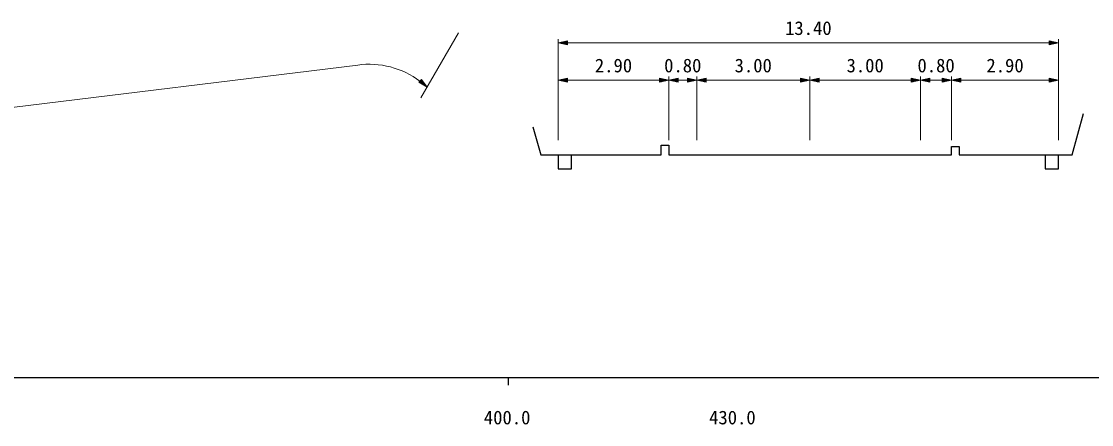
# Model space of a CAD drawing. Units: millimetres, scale not verified. Extents: x 40000 to 680000, y 20000 to 380000.
# Drawn here: x 402814 to 546090, y 198715 to 252633 of the extents above; entities that cross this region are included whole.
import ezdxf
from ezdxf.enums import TextEntityAlignment as Align

# ---------------------------------------------------------------- set-up
doc = ezdxf.new("R2010")
doc.units = ezdxf.units.MM
doc.header["$LTSCALE"] = 1000
for name, color, linetype, lineweight in [('M-BGD', 7, 'Continuous', 25), ('M-STR-HTXT', 7, 'Continuous', 13), ('M-TTL-BAND', 7, 'Continuous', 25)]:
    doc.layers.add(name, color=color, linetype=linetype, lineweight=lineweight)
doc.styles.add('ＭＳ ゴシック', font='')
doc.styles.get('ＭＳ ゴシック').set_extended_font_data('MS Gothic')

msp = doc.modelspace()

# ---------------------------------------------------------------- linework, layer by layer
at = {"layer": 'M-BGD'}
for points in [[(471271, 238538), (472372, 234773), (488459, 234773), (488459, 236087), (489489, 236087), (489489, 234773), (527344, 234773), (527344, 235892), (528356, 235892), (528356, 234773), (543484, 234773), (545011, 240331)], [(474680, 234773), (474680, 232900), (476474, 232900), (476474, 234773)], [(539870, 234773), (539870, 232900), (541664, 232900), (541664, 234773)]]:
    msp.add_lwpolyline(points, dxfattribs=at)
at = {"layer": 'M-STR-HTXT'}
for p, q in [((461342, 251116), (456296, 242423)), ((474680, 236773), (474680, 250273)), ((474680, 249773), (475930, 250023)), ((474680, 249773), (475930, 249523)), ((474680, 249773), (475930, 249773)), ((475930, 249823), (474930, 249823)), ((475930, 249723), (474930, 249723)), ((475180, 249873), (475930, 249873)), ((475180, 249673), (475930, 249673)), ((475930, 249923), (475430, 249923)), ((475930, 249623), (475430, 249623)), ((475680, 249973), (475930, 249973)), ((475680, 249573), (475930, 249573)), ((475930, 249523), (475930, 250023)), ((475930, 249773), (489489, 249773)), ((489489, 249773), (493226, 249773)), ((493226, 249773), (508354, 249773)), ((508354, 249773), (523198, 249773)), ((523198, 249773), (527344, 249773)), ((527344, 249773), (540414, 249773)), ((541664, 249773), (540414, 250023)), ((540414, 250023), (540414, 249523)), ((540664, 249973), (540414, 249973)), ((540414, 249923), (540914, 249923)), ((541164, 249873), (540414, 249873)), ((540414, 249823), (541414, 249823)), ((541664, 249773), (540414, 249523)), ((541664, 249773), (540414, 249773)), ((540414, 249723), (541414, 249723)), ((541164, 249673), (540414, 249673)), ((540414, 249623), (540914, 249623)), ((540664, 249573), (540414, 249573)), ((541664, 236773), (541664, 250273)), ((287268, 227075), (447841, 246799)), ((474680, 244773), (475930, 245023)), ((475930, 244523), (475930, 245023)), ((489489, 244773), (488239, 245023)), ((488239, 245023), (488239, 244523)), ((489489, 236773), (489489, 245273)), ((489489, 244773), (490739, 245023)), ((490739, 244523), (490739, 245023)), ((493226, 244773), (491976, 245023)), ((491976, 245023), (491976, 244523)), ((493226, 236773), (493226, 245273)), ((493226, 244773), (494476, 245023)), ((494476, 244523), (494476, 245023)), ((508354, 244773), (507104, 245023)), ((507104, 245023), (507104, 244523)), ((508354, 236773), (508354, 245273)), ((508354, 244773), (509604, 245023)), ((509604, 244523), (509604, 245023)), ((523198, 244773), (521948, 245023)), ((521948, 245023), (521948, 244523)), ((523198, 236773), (523198, 245273)), ((523198, 244773), (524448, 245023)), ((524448, 244523), (524448, 245023)), ((527344, 244773), (526094, 245023)), ((526094, 245023), (526094, 244523)), ((527344, 236773), (527344, 245273)), ((527344, 244773), (528594, 245023)), ((528594, 244523), (528594, 245023)), ((541664, 244773), (540414, 245023)), ((540414, 245023), (540414, 244523)), ((456378, 244877), (456036, 244513)), ((457119, 243840), (456036, 244513)), ((456253, 244378), (456070, 244549)), ((456105, 244586), (456469, 244244)), ((456686, 244109), (456139, 244622)), ((456173, 244659), (456902, 243974)), ((457119, 243840), (456207, 244695)), ((456241, 244732), (456971, 244047)), ((456823, 244255), (456276, 244768)), ((456310, 244804), (456674, 244462)), ((456526, 244670), (456344, 244841)), ((457119, 243840), (456378, 244877)), ((474680, 244773), (475930, 244523)), ((474680, 244773), (475930, 244773)), ((475930, 244823), (474930, 244823)), ((475930, 244723), (474930, 244723)), ((475180, 244873), (475930, 244873)), ((475180, 244673), (475930, 244673)), ((475930, 244923), (475430, 244923)), ((475930, 244623), (475430, 244623)), ((475680, 244973), (475930, 244973)), ((475680, 244573), (475930, 244573)), ((475930, 244773), (488239, 244773)), ((488489, 244973), (488239, 244973)), ((488239, 244923), (488739, 244923)), ((488989, 244873), (488239, 244873)), ((488239, 244823), (489239, 244823)), ((489489, 244773), (488239, 244523)), ((489489, 244773), (488239, 244773)), ((488239, 244723), (489239, 244723)), ((488989, 244673), (488239, 244673)), ((488239, 244623), (488739, 244623)), ((488489, 244573), (488239, 244573)), ((489489, 244773), (490739, 244523)), ((489489, 244773), (490739, 244773)), ((490739, 244823), (489739, 244823)), ((490739, 244723), (489739, 244723)), ((489989, 244873), (490739, 244873)), ((489989, 244673), (490739, 244673)), ((490739, 244923), (490239, 244923)), ((490739, 244623), (490239, 244623)), ((490489, 244973), (490739, 244973)), ((490489, 244573), (490739, 244573)), ((490739, 244773), (491976, 244773)), ((492226, 244973), (491976, 244973)), ((491976, 244923), (492476, 244923)), ((492726, 244873), (491976, 244873)), ((491976, 244823), (492976, 244823)), ((493226, 244773), (491976, 244523)), ((493226, 244773), (491976, 244773)), ((491976, 244723), (492976, 244723)), ((492726, 244673), (491976, 244673)), ((491976, 244623), (492476, 244623)), ((492226, 244573), (491976, 244573)), ((493226, 244773), (494476, 244523)), ((493226, 244773), (494476, 244773)), ((494476, 244823), (493476, 244823)), ((494476, 244723), (493476, 244723)), ((493726, 244873), (494476, 244873)), ((493726, 244673), (494476, 244673)), ((494476, 244923), (493976, 244923)), ((494476, 244623), (493976, 244623)), ((494226, 244973), (494476, 244973)), ((494226, 244573), (494476, 244573)), ((494476, 244773), (507104, 244773)), ((507354, 244973), (507104, 244973)), ((507104, 244923), (507604, 244923)), ((507854, 244873), (507104, 244873)), ((507104, 244823), (508104, 244823)), ((508354, 244773), (507104, 244523)), ((508354, 244773), (507104, 244773)), ((507104, 244723), (508104, 244723)), ((507854, 244673), (507104, 244673)), ((507104, 244623), (507604, 244623)), ((507354, 244573), (507104, 244573)), ((508354, 244773), (509604, 244523)), ((508354, 244773), (509604, 244773)), ((509604, 244823), (508604, 244823)), ((509604, 244723), (508604, 244723)), ((508854, 244873), (509604, 244873)), ((508854, 244673), (509604, 244673)), ((509604, 244923), (509104, 244923)), ((509604, 244623), (509104, 244623)), ((509354, 244973), (509604, 244973)), ((509354, 244573), (509604, 244573)), ((509604, 244773), (521948, 244773)), ((522198, 244973), (521948, 244973)), ((521948, 244923), (522448, 244923)), ((522698, 244873), (521948, 244873)), ((521948, 244823), (522948, 244823)), ((523198, 244773), (521948, 244523)), ((523198, 244773), (521948, 244773)), ((521948, 244723), (522948, 244723)), ((522698, 244673), (521948, 244673)), ((521948, 244623), (522448, 244623)), ((522198, 244573), (521948, 244573)), ((523198, 244773), (524448, 244523)), ((523198, 244773), (524448, 244773)), ((524448, 244823), (523448, 244823)), ((524448, 244723), (523448, 244723)), ((523698, 244873), (524448, 244873)), ((523698, 244673), (524448, 244673)), ((524448, 244923), (523948, 244923)), ((524448, 244623), (523948, 244623)), ((524198, 244973), (524448, 244973)), ((524198, 244573), (524448, 244573)), ((524448, 244773), (526094, 244773)), ((526344, 244973), (526094, 244973)), ((526094, 244923), (526594, 244923)), ((526844, 244873), (526094, 244873)), ((526094, 244823), (527094, 244823)), ((527344, 244773), (526094, 244523)), ((527344, 244773), (526094, 244773)), ((526094, 244723), (527094, 244723)), ((526844, 244673), (526094, 244673)), ((526094, 244623), (526594, 244623)), ((526344, 244573), (526094, 244573)), ((527344, 244773), (528594, 244523)), ((527344, 244773), (528594, 244773)), ((528594, 244823), (527594, 244823)), ((528594, 244723), (527594, 244723)), ((527844, 244873), (528594, 244873)), ((527844, 244673), (528594, 244673)), ((528594, 244923), (528094, 244923)), ((528594, 244623), (528094, 244623)), ((528344, 244973), (528594, 244973)), ((528344, 244573), (528594, 244573)), ((528594, 244773), (540414, 244773)), ((540664, 244973), (540414, 244973)), ((540414, 244923), (540914, 244923)), ((541164, 244873), (540414, 244873)), ((540414, 244823), (541414, 244823)), ((541664, 244773), (540414, 244523)), ((541664, 244773), (540414, 244773)), ((540414, 244723), (541414, 244723)), ((541164, 244673), (540414, 244673)), ((540414, 244623), (540914, 244623)), ((540664, 244573), (540414, 244573))]:
    msp.add_line(p, q, dxfattribs=at)
msp.add_arc((449376, 235588), 11316, 53.15179, 97.79442, dxfattribs=at)
at = {"layer": 'M-TTL-BAND'}
for p, q in [((40000, 205000), (579000, 205000)), ((468000, 205000), (468000, 204000))]:
    msp.add_line(p, q, dxfattribs=at)

# ---------------------------------------------------------------- texts
at = {"layer": 'M-STR-HTXT', "style": 'ＭＳ ゴシック'}
for s, p in [('13.40', (508172, 250273)), ('2.90', (482085, 245273)), ('0.80', (491357, 245273)), ('3.00', (500790, 245273)), ('3.00', (515776, 245273)), ('0.80', (525271, 245273)), ('2.90', (534504, 245273))]:
    msp.add_text(s, height=1833, dxfattribs=at).set_placement(p, align=Align.BOTTOM_CENTER)
at = {"layer": 'M-TTL-BAND', "style": 'ＭＳ ゴシック'}
for s, p in [('400.0', (467844, 198195)), ('430.0', (498000, 198195))]:
    msp.add_text(s, height=1833, dxfattribs=at).set_placement(p, align=Align.BOTTOM_CENTER)

doc.saveas('drawing.dxf')
